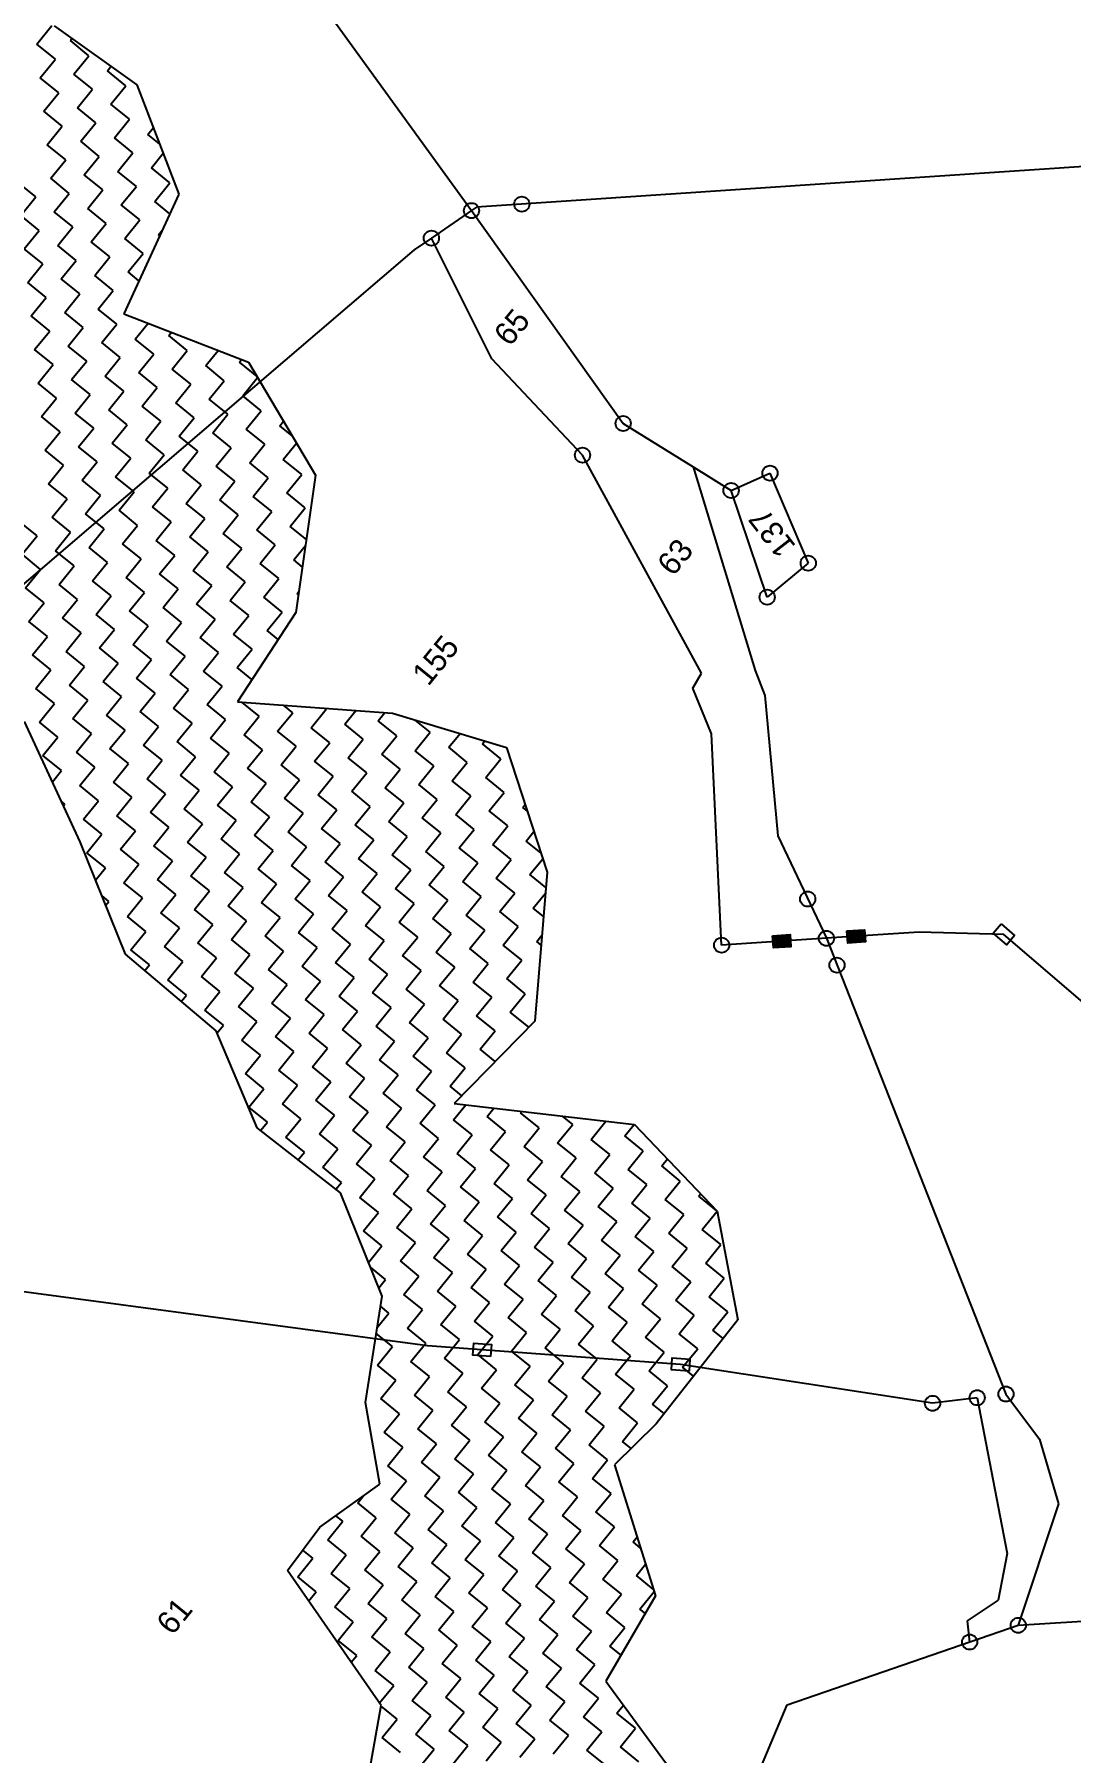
# Model space of a CAD drawing. Header units: metres. Extents: x 303647 to 308666, y 1943822 to 1947889.
# Drawn here: x 306621 to 307030, y 1946376 to 1947053 of the extents above; entities that cross this region are included whole.
import ezdxf

# ---------------------------------------------------------------- set-up
doc = ezdxf.new("R2010")
doc.units = ezdxf.units.M
for name, color, linetype in [('POLY_HATCH', 12, 'Continuous'), ('POLY_PARCEL', 6, 'Continuous'), ('TEXT_PARCEL', 7, 'Continuous')]:
    doc.layers.add(name, color=color, linetype=linetype)
doc.styles.add('TEXT_MAP', font='')
doc.styles.get('TEXT_MAP').set_extended_font_data('Kruti Dev 050')

msp = doc.modelspace()

# ---------------------------------------------------------------- hatches: boundary and pattern name
for points in [[(306919.73, 1946693.66), (306919.42, 1946698.48), (306912.46, 1946698.02), (306912.77, 1946693.21)], [(306949.09, 1946695.56), (306948.78, 1946700.38), (306941.81, 1946699.93), (306942.13, 1946695.11)]]:
    msp.add_hatch(color=256).paths.add_polyline_path(points)

# ---------------------------------------------------------------- linework, layer by layer
for points in [[(307002.64, 1946702.63), (307007.93, 1946698.09), (307004.79, 1946694.42), (306999.49, 1946698.97)], [(306912.46, 1946698.02), (306919.42, 1946698.48), (306919.73, 1946693.66), (306912.77, 1946693.21)], [(306941.81, 1946699.93), (306948.78, 1946700.38), (306949.09, 1946695.56), (306942.13, 1946695.11)], [(306801.22, 1946532.11), (306794.26, 1946532.62), (306794.61, 1946537.44), (306801.57, 1946536.92)], [(306879.52, 1946526.32), (306872.57, 1946526.84), (306872.92, 1946531.65), (306879.88, 1946531.14)]]:
    msp.add_lwpolyline(points, close=True)
for centre in [(306793.74, 1946983.8), (306813.57, 1946986.36), (306777.94, 1946972.97), (306853.55, 1946899.92), (306837.54, 1946887.44), (306911.45, 1946880.34), (306896.11, 1946873.49), (306926.54, 1946844.86), (306910.33, 1946831.43), (306926.33, 1946712.46), (306892.38, 1946694.3), (306933.7, 1946696.98), (306937.86, 1946686.42), (307004.51, 1946517.34), (306975.56, 1946513.7), (306993.16, 1946515.92), (307009.35, 1946426.2), (306990.17, 1946419.61)]:
    msp.add_circle(centre, 2.99)
at = {"layer": 'POLY_HATCH', "linetype": 'Continuous'}
for p, q in [((306622.35, 1947049.43), (306628.27, 1947056.73)), ((306629.65, 1947043.51), (306622.35, 1947049.43)), ((306635.57, 1947050.81), (306636.21, 1947051.6)), ((306642.87, 1947044.88), (306635.57, 1947050.81)), ((306623.72, 1947036.21), (306629.65, 1947043.51)), ((306636.95, 1947037.58), (306642.87, 1947044.88)), ((306631.02, 1947030.29), (306623.72, 1947036.21)), ((306644.24, 1947031.66), (306636.95, 1947037.58)), ((306650.17, 1947038.96), (306651.57, 1947040.68)), ((306657.47, 1947033.03), (306650.17, 1947038.96)), ((306625.1, 1947022.99), (306631.02, 1947030.29)), ((306638.32, 1947024.36), (306644.24, 1947031.66)), ((306651.54, 1947025.73), (306657.47, 1947033.03)), ((306632.39, 1947017.06), (306625.1, 1947022.99)), ((306645.62, 1947018.44), (306638.32, 1947024.36)), ((306658.84, 1947019.81), (306651.54, 1947025.73)), ((306626.47, 1947009.76), (306632.39, 1947017.06)), ((306639.69, 1947011.14), (306645.62, 1947018.44)), ((306652.92, 1947012.51), (306658.84, 1947019.81)), ((306666.14, 1947013.88), (306668.29, 1947016.54)), ((306670.76, 1947010.14), (306666.14, 1947013.88)), ((306633.77, 1947003.84), (306626.47, 1947009.76)), ((306646.99, 1947005.21), (306639.69, 1947011.14)), ((306660.21, 1947006.59), (306652.92, 1947012.51)), ((306627.84, 1946996.54), (306633.77, 1947003.84)), ((306641.07, 1946997.91), (306646.99, 1947005.21)), ((306654.29, 1946999.29), (306660.21, 1947006.59)), ((306667.51, 1947000.66), (306672.19, 1947006.42)), ((306674.81, 1946994.74), (306667.51, 1947000.66)), ((306621.92, 1946989.24), (306614.62, 1946995.17)), ((306635.14, 1946990.62), (306627.84, 1946996.54)), ((306648.36, 1946991.99), (306641.07, 1946997.91)), ((306661.59, 1946993.36), (306654.29, 1946999.29)), ((306668.89, 1946987.44), (306674.81, 1946994.74)), ((306615.99, 1946981.94), (306621.92, 1946989.24)), ((306629.22, 1946983.32), (306635.14, 1946990.62)), ((306642.44, 1946984.69), (306648.36, 1946991.99)), ((306655.66, 1946986.07), (306661.59, 1946993.36)), ((306674.84, 1946982.6), (306668.89, 1946987.44)), ((306623.29, 1946976.02), (306615.99, 1946981.94)), ((306636.52, 1946977.39), (306629.22, 1946983.32)), ((306649.74, 1946978.77), (306642.44, 1946984.69)), ((306662.96, 1946980.14), (306655.66, 1946986.07)), ((306657.04, 1946972.84), (306662.96, 1946980.14)), ((306617.37, 1946968.72), (306623.29, 1946976.02)), ((306630.59, 1946970.1), (306636.52, 1946977.39)), ((306643.81, 1946971.47), (306649.74, 1946978.77)), ((306670.26, 1946974.22), (306671.9, 1946976.24)), ((306670.77, 1946973.8), (306670.26, 1946974.22)), ((306624.67, 1946962.8), (306617.37, 1946968.72)), ((306637.89, 1946964.17), (306630.59, 1946970.1)), ((306651.11, 1946965.54), (306643.81, 1946971.47)), ((306664.33, 1946966.92), (306657.04, 1946972.84)), ((306658.41, 1946959.62), (306664.33, 1946966.92)), ((306618.74, 1946955.5), (306624.67, 1946962.8)), ((306631.96, 1946956.87), (306637.89, 1946964.17)), ((306645.19, 1946958.25), (306651.11, 1946965.54)), ((306662.63, 1946956.19), (306658.41, 1946959.62)), ((306626.04, 1946949.57), (306618.74, 1946955.5)), ((306639.26, 1946950.95), (306631.96, 1946956.87)), ((306652.49, 1946952.32), (306645.19, 1946958.25)), ((306620.11, 1946942.28), (306626.04, 1946949.57)), ((306633.34, 1946943.65), (306639.26, 1946950.95)), ((306646.56, 1946945.02), (306652.49, 1946952.32)), ((306627.41, 1946936.35), (306620.11, 1946942.28)), ((306640.64, 1946937.73), (306633.34, 1946943.65)), ((306653.86, 1946939.1), (306646.56, 1946945.02)), ((306661.16, 1946933.17), (306666.22, 1946939.41)), ((306621.49, 1946929.05), (306627.41, 1946936.35)), ((306634.71, 1946930.43), (306640.64, 1946937.73)), ((306647.93, 1946931.8), (306653.86, 1946939.1)), ((306668.46, 1946927.25), (306661.16, 1946933.17)), ((306674.38, 1946934.55), (306675.43, 1946935.84)), ((306681.68, 1946928.62), (306674.38, 1946934.55)), ((306628.79, 1946923.13), (306621.49, 1946929.05)), ((306642.01, 1946924.5), (306634.71, 1946930.43)), ((306655.23, 1946925.88), (306647.93, 1946931.8)), ((306649.31, 1946918.58), (306655.23, 1946925.88)), ((306662.53, 1946919.95), (306668.46, 1946927.25)), ((306675.75, 1946921.32), (306681.68, 1946928.62)), ((306688.98, 1946922.7), (306693.84, 1946928.69)), ((306622.86, 1946915.83), (306628.79, 1946923.13)), ((306636.08, 1946917.2), (306642.01, 1946924.5)), ((306669.83, 1946914.03), (306662.53, 1946919.95)), ((306683.05, 1946915.4), (306675.75, 1946921.32)), ((306696.27, 1946916.77), (306688.98, 1946922.7)), ((306702.2, 1946924.07), (306703.05, 1946925.12)), ((306709.18, 1946918.4), (306702.2, 1946924.07)), ((306630.16, 1946909.91), (306622.86, 1946915.83)), ((306643.38, 1946911.28), (306636.08, 1946917.2)), ((306656.61, 1946912.65), (306649.31, 1946918.58)), ((306650.68, 1946905.35), (306656.61, 1946912.65)), ((306663.9, 1946906.73), (306669.83, 1946914.03)), ((306677.13, 1946908.1), (306683.05, 1946915.4)), ((306690.35, 1946909.48), (306696.27, 1946916.77)), ((306703.57, 1946910.85), (306709.4, 1946918.03)), ((306624.24, 1946902.61), (306630.16, 1946909.91)), ((306637.46, 1946903.98), (306643.38, 1946911.28)), ((306671.2, 1946900.8), (306663.9, 1946906.73)), ((306684.42, 1946902.18), (306677.13, 1946908.1)), ((306697.65, 1946903.55), (306690.35, 1946909.48)), ((306710.87, 1946904.92), (306703.57, 1946910.85)), ((306631.53, 1946896.68), (306624.24, 1946902.61)), ((306644.76, 1946898.06), (306637.46, 1946903.98)), ((306657.98, 1946899.43), (306650.68, 1946905.35)), ((306652.05, 1946892.13), (306657.98, 1946899.43)), ((306665.28, 1946893.51), (306671.2, 1946900.8)), ((306678.5, 1946894.88), (306684.42, 1946902.18)), ((306691.72, 1946896.25), (306697.65, 1946903.55)), ((306704.95, 1946897.63), (306710.87, 1946904.92)), ((306718.17, 1946899), (306719.63, 1946900.8)), ((306723.04, 1946895.04), (306718.17, 1946899)), ((306625.61, 1946889.38), (306631.53, 1946896.68)), ((306638.83, 1946890.76), (306644.76, 1946898.06)), ((306659.35, 1946886.21), (306652.05, 1946892.13)), ((306672.58, 1946887.58), (306665.28, 1946893.51)), ((306685.8, 1946888.95), (306678.5, 1946894.88)), ((306699.02, 1946890.33), (306691.72, 1946896.25)), ((306712.24, 1946891.7), (306704.95, 1946897.63)), ((306719.54, 1946885.78), (306724.74, 1946892.18)), ((306632.91, 1946883.46), (306625.61, 1946889.38)), ((306646.13, 1946884.83), (306638.83, 1946890.76)), ((306653.43, 1946878.91), (306659.35, 1946886.21)), ((306666.65, 1946880.28), (306672.58, 1946887.58)), ((306679.87, 1946881.66), (306685.8, 1946888.95)), ((306693.1, 1946883.03), (306699.02, 1946890.33)), ((306706.32, 1946884.4), (306712.24, 1946891.7)), ((306726.84, 1946879.85), (306719.54, 1946885.78)), ((306626.98, 1946876.16), (306632.91, 1946883.46)), ((306640.21, 1946877.54), (306646.13, 1946884.83)), ((306660.73, 1946872.98), (306653.43, 1946878.91)), ((306673.95, 1946874.36), (306666.65, 1946880.28)), ((306687.17, 1946875.73), (306679.87, 1946881.66)), ((306700.39, 1946877.11), (306693.1, 1946883.03)), ((306713.62, 1946878.48), (306706.32, 1946884.4)), ((306707.69, 1946871.18), (306713.62, 1946878.48)), ((306720.92, 1946872.55), (306726.84, 1946879.85)), ((306634.28, 1946870.24), (306626.98, 1946876.16)), ((306647.5, 1946871.61), (306640.21, 1946877.54)), ((306641.58, 1946864.31), (306647.5, 1946871.61)), ((306654.8, 1946865.69), (306660.73, 1946872.98)), ((306668.02, 1946867.06), (306673.95, 1946874.36)), ((306681.25, 1946868.43), (306687.17, 1946875.73)), ((306694.47, 1946869.81), (306700.39, 1946877.11)), ((306728.21, 1946866.63), (306720.92, 1946872.55)), ((306628.36, 1946862.94), (306634.28, 1946870.24)), ((306662.1, 1946859.76), (306654.8, 1946865.69)), ((306675.32, 1946861.14), (306668.02, 1946867.06)), ((306688.55, 1946862.51), (306681.25, 1946868.43)), ((306701.77, 1946863.88), (306694.47, 1946869.81)), ((306714.99, 1946865.26), (306707.69, 1946871.18)), ((306709.07, 1946857.96), (306714.99, 1946865.26)), ((306722.29, 1946859.33), (306728.21, 1946866.63)), ((306622.43, 1946855.64), (306615.13, 1946861.57)), ((306635.65, 1946857.01), (306628.36, 1946862.94)), ((306648.88, 1946858.39), (306641.58, 1946864.31)), ((306642.95, 1946851.09), (306648.88, 1946858.39)), ((306656.18, 1946852.46), (306662.1, 1946859.76)), ((306669.4, 1946853.84), (306675.32, 1946861.14)), ((306682.62, 1946855.21), (306688.55, 1946862.51)), ((306695.84, 1946856.58), (306701.77, 1946863.88)), ((306728.62, 1946854.19), (306722.29, 1946859.33)), ((306616.51, 1946848.34), (306622.43, 1946855.64)), ((306629.73, 1946849.72), (306635.65, 1946857.01)), ((306663.47, 1946846.54), (306656.18, 1946852.46)), ((306676.7, 1946847.91), (306669.4, 1946853.84)), ((306689.92, 1946849.29), (306682.62, 1946855.21)), ((306703.14, 1946850.66), (306695.84, 1946856.58)), ((306716.36, 1946852.03), (306709.07, 1946857.96)), ((306710.44, 1946844.73), (306716.36, 1946852.03)), ((306723.66, 1946846.11), (306728.28, 1946851.8)), ((306623.8, 1946842.42), (306616.51, 1946848.34)), ((306637.03, 1946843.79), (306629.73, 1946849.72)), ((306650.25, 1946845.17), (306642.95, 1946851.09)), ((306644.33, 1946837.87), (306650.25, 1946845.17)), ((306657.55, 1946839.24), (306663.47, 1946846.54)), ((306670.77, 1946840.61), (306676.7, 1946847.91)), ((306683.99, 1946841.99), (306689.92, 1946849.29)), ((306697.22, 1946843.36), (306703.14, 1946850.66)), ((306717.74, 1946838.81), (306710.44, 1946844.73)), ((306727.07, 1946843.34), (306723.66, 1946846.11)), ((306617.88, 1946835.12), (306623.8, 1946842.42)), ((306631.1, 1946836.49), (306637.03, 1946843.79)), ((306651.62, 1946831.94), (306644.33, 1946837.87)), ((306664.85, 1946833.32), (306657.55, 1946839.24)), ((306678.07, 1946834.69), (306670.77, 1946840.61)), ((306691.29, 1946836.06), (306683.99, 1946841.99)), ((306704.52, 1946837.44), (306697.22, 1946843.36)), ((306711.81, 1946831.51), (306717.74, 1946838.81)), ((306625.18, 1946829.2), (306617.88, 1946835.12)), ((306638.4, 1946830.57), (306631.1, 1946836.49)), ((306645.7, 1946824.64), (306651.62, 1946831.94)), ((306658.92, 1946826.02), (306664.85, 1946833.32)), ((306672.14, 1946827.39), (306678.07, 1946834.69)), ((306685.37, 1946828.76), (306691.29, 1946836.06)), ((306698.59, 1946830.14), (306704.52, 1946837.44)), ((306719.11, 1946825.59), (306711.81, 1946831.51)), ((306725.04, 1946832.89), (306725.69, 1946833.7)), ((306725.52, 1946832.49), (306725.04, 1946832.89)), ((306619.25, 1946821.9), (306625.18, 1946829.2)), ((306632.48, 1946823.27), (306638.4, 1946830.57)), ((306653, 1946818.72), (306645.7, 1946824.64)), ((306666.22, 1946820.09), (306658.92, 1946826.02)), ((306679.44, 1946821.47), (306672.14, 1946827.39)), ((306692.67, 1946822.84), (306685.37, 1946828.76)), ((306705.89, 1946824.21), (306698.59, 1946830.14)), ((306699.96, 1946816.92), (306705.89, 1946824.21)), ((306713.19, 1946818.29), (306719.11, 1946825.59)), ((306626.55, 1946815.97), (306619.25, 1946821.9)), ((306639.77, 1946817.35), (306632.48, 1946823.27)), ((306633.85, 1946810.05), (306639.77, 1946817.35)), ((306647.07, 1946811.42), (306653, 1946818.72)), ((306660.3, 1946812.79), (306666.22, 1946820.09)), ((306673.52, 1946814.17), (306679.44, 1946821.47)), ((306686.74, 1946815.54), (306692.67, 1946822.84)), ((306717.54, 1946814.76), (306713.19, 1946818.29)), ((306620.63, 1946808.67), (306626.55, 1946815.97)), ((306654.37, 1946805.5), (306647.07, 1946811.42)), ((306667.59, 1946806.87), (306660.3, 1946812.79)), ((306680.82, 1946808.24), (306673.52, 1946814.17)), ((306694.04, 1946809.62), (306686.74, 1946815.54)), ((306707.26, 1946810.99), (306699.96, 1946816.92)), ((306701.34, 1946803.69), (306707.26, 1946810.99)), ((306627.93, 1946802.75), (306620.63, 1946808.67)), ((306641.15, 1946804.12), (306633.85, 1946810.05)), ((306635.22, 1946796.82), (306641.15, 1946804.12)), ((306648.45, 1946798.2), (306654.37, 1946805.5)), ((306661.67, 1946799.57), (306667.59, 1946806.87)), ((306674.89, 1946800.95), (306680.82, 1946808.24)), ((306688.11, 1946802.32), (306694.04, 1946809.62)), ((306622, 1946795.45), (306627.93, 1946802.75)), ((306655.74, 1946792.27), (306648.45, 1946798.2)), ((306668.97, 1946793.65), (306661.67, 1946799.57)), ((306682.19, 1946795.02), (306674.89, 1946800.95)), ((306695.41, 1946796.39), (306688.11, 1946802.32)), ((306707.18, 1946798.95), (306701.34, 1946803.69)), ((306629.3, 1946789.53), (306622, 1946795.45)), ((306642.52, 1946790.9), (306635.22, 1946796.82)), ((306636.6, 1946783.6), (306642.52, 1946790.9)), ((306649.82, 1946784.98), (306655.74, 1946792.27)), ((306663.04, 1946786.35), (306668.97, 1946793.65)), ((306676.27, 1946787.72), (306682.19, 1946795.02)), ((306689.49, 1946789.1), (306695.41, 1946796.39)), ((306623.37, 1946782.23), (306629.3, 1946789.53)), ((306643.9, 1946777.68), (306636.6, 1946783.6)), ((306657.12, 1946779.05), (306649.82, 1946784.98)), ((306670.34, 1946780.42), (306663.04, 1946786.35)), ((306683.56, 1946781.8), (306676.27, 1946787.72)), ((306696.79, 1946783.17), (306689.49, 1946789.1)), ((306710.01, 1946784.55), (306703.14, 1946790.12)), ((306704.08, 1946777.25), (306710.01, 1946784.55)), ((306717.31, 1946778.62), (306723.23, 1946785.92)), ((306723.23, 1946785.92), (306719.55, 1946788.91)), ((306730.53, 1946779.99), (306736.46, 1946787.29)), ((306736.46, 1946787.29), (306735.97, 1946787.69)), ((306743.75, 1946781.37), (306748.15, 1946786.79)), ((306756.98, 1946782.74), (306759.57, 1946785.94)), ((306630.67, 1946776.3), (306623.37, 1946782.23)), ((306637.97, 1946770.38), (306643.9, 1946777.68)), ((306651.19, 1946771.75), (306657.12, 1946779.05)), ((306664.42, 1946773.13), (306670.34, 1946780.42)), ((306677.64, 1946774.5), (306683.56, 1946781.8)), ((306690.86, 1946775.87), (306696.79, 1946783.17)), ((306711.38, 1946771.32), (306704.08, 1946777.25)), ((306724.61, 1946772.7), (306717.31, 1946778.62)), ((306737.83, 1946774.07), (306730.53, 1946779.99)), ((306751.05, 1946775.44), (306743.75, 1946781.37)), ((306764.27, 1946776.82), (306756.98, 1946782.74)), ((306758.35, 1946769.52), (306764.27, 1946776.82)), ((306777.5, 1946778.19), (306771.54, 1946783.02)), ((306771.57, 1946770.89), (306777.5, 1946778.19)), ((306784.8, 1946772.27), (306789.23, 1946777.73)), ((306624.75, 1946769.01), (306630.67, 1946776.3)), ((306645.27, 1946764.45), (306637.97, 1946770.38)), ((306658.49, 1946765.83), (306651.19, 1946771.75)), ((306671.71, 1946767.2), (306664.42, 1946773.13)), ((306684.94, 1946768.58), (306677.64, 1946774.5)), ((306698.16, 1946769.95), (306690.86, 1946775.87)), ((306692.24, 1946762.65), (306698.16, 1946769.95)), ((306705.46, 1946764.02), (306711.38, 1946771.32)), ((306718.68, 1946765.4), (306724.61, 1946772.7)), ((306731.9, 1946766.77), (306737.83, 1946774.07)), ((306745.13, 1946768.14), (306751.05, 1946775.44)), ((306778.87, 1946764.97), (306771.57, 1946770.89)), ((306792.09, 1946766.34), (306784.8, 1946772.27)), ((306798.02, 1946773.64), (306798.97, 1946774.81)), ((306805.32, 1946767.71), (306798.02, 1946773.64)), ((306632.05, 1946763.08), (306624.75, 1946769.01)), ((306639.34, 1946757.16), (306645.27, 1946764.45)), ((306652.57, 1946758.53), (306658.49, 1946765.83)), ((306665.79, 1946759.9), (306671.71, 1946767.2)), ((306679.01, 1946761.28), (306684.94, 1946768.58)), ((306712.76, 1946758.1), (306705.46, 1946764.02)), ((306725.98, 1946759.47), (306718.68, 1946765.4)), ((306739.2, 1946760.85), (306731.9, 1946766.77)), ((306752.43, 1946762.22), (306745.13, 1946768.14)), ((306765.65, 1946763.59), (306758.35, 1946769.52)), ((306759.72, 1946756.3), (306765.65, 1946763.59)), ((306772.95, 1946757.67), (306778.87, 1946764.97)), ((306786.17, 1946759.04), (306792.09, 1946766.34)), ((306799.39, 1946760.42), (306805.32, 1946767.71)), ((306628.46, 1946758.66), (306632.05, 1946763.08)), ((306646.64, 1946751.23), (306639.34, 1946757.16)), ((306659.87, 1946752.61), (306652.57, 1946758.53)), ((306673.09, 1946753.98), (306665.79, 1946759.9)), ((306686.31, 1946755.35), (306679.01, 1946761.28)), ((306699.53, 1946756.73), (306692.24, 1946762.65)), ((306693.61, 1946749.43), (306699.53, 1946756.73)), ((306706.83, 1946750.8), (306712.76, 1946758.1)), ((306720.05, 1946752.17), (306725.98, 1946759.47)), ((306733.28, 1946753.55), (306739.2, 1946760.85)), ((306746.5, 1946754.92), (306752.43, 1946762.22)), ((306780.24, 1946751.74), (306772.95, 1946757.67)), ((306793.47, 1946753.12), (306786.17, 1946759.04)), ((306806.69, 1946754.49), (306799.39, 1946760.42)), ((306633.42, 1946749.86), (306631.98, 1946751.03)), ((306632.85, 1946749.15), (306633.42, 1946749.86)), ((306640.72, 1946743.93), (306646.64, 1946751.23)), ((306653.94, 1946745.31), (306659.87, 1946752.61)), ((306667.16, 1946746.68), (306673.09, 1946753.98)), ((306680.39, 1946748.05), (306686.31, 1946755.35)), ((306714.13, 1946744.88), (306706.83, 1946750.8)), ((306727.35, 1946746.25), (306720.05, 1946752.17)), ((306740.58, 1946747.62), (306733.28, 1946753.55)), ((306753.8, 1946749), (306746.5, 1946754.92)), ((306767.02, 1946750.37), (306759.72, 1946756.3)), ((306761.1, 1946743.07), (306767.02, 1946750.37)), ((306774.32, 1946744.45), (306780.24, 1946751.74)), ((306787.54, 1946745.82), (306793.47, 1946753.12)), ((306800.77, 1946747.19), (306806.69, 1946754.49)), ((306813.99, 1946748.57), (306814.89, 1946749.68)), ((306648.02, 1946738.01), (306640.72, 1946743.93)), ((306661.24, 1946739.38), (306653.94, 1946745.31)), ((306674.46, 1946740.76), (306667.16, 1946746.68)), ((306687.68, 1946742.13), (306680.39, 1946748.05)), ((306700.91, 1946743.5), (306693.61, 1946749.43)), ((306694.98, 1946736.2), (306700.91, 1946743.5)), ((306708.21, 1946737.58), (306714.13, 1946744.88)), ((306721.43, 1946738.95), (306727.35, 1946746.25)), ((306734.65, 1946740.33), (306740.58, 1946747.62)), ((306747.87, 1946741.7), (306753.8, 1946749)), ((306768.39, 1946737.15), (306761.1, 1946743.07)), ((306781.62, 1946738.52), (306774.32, 1946744.45)), ((306794.84, 1946739.89), (306787.54, 1946745.82)), ((306808.06, 1946741.27), (306800.77, 1946747.19)), ((306815.71, 1946747.17), (306813.99, 1946748.57)), ((306642.09, 1946730.71), (306648.02, 1946738.01)), ((306655.31, 1946732.08), (306661.24, 1946739.38)), ((306668.54, 1946733.46), (306674.46, 1946740.76)), ((306681.76, 1946734.83), (306687.68, 1946742.13)), ((306702.28, 1946730.28), (306694.98, 1946736.2)), ((306715.5, 1946731.65), (306708.21, 1946737.58)), ((306728.73, 1946733.03), (306721.43, 1946738.95)), ((306741.95, 1946734.4), (306734.65, 1946740.33)), ((306755.17, 1946735.77), (306747.87, 1946741.7)), ((306762.47, 1946729.85), (306768.39, 1946737.15)), ((306775.69, 1946731.22), (306781.62, 1946738.52)), ((306788.92, 1946732.6), (306794.84, 1946739.89)), ((306802.14, 1946733.97), (306808.06, 1946741.27)), ((306815.36, 1946735.34), (306818.35, 1946739.03)), ((306649.39, 1946724.79), (306642.09, 1946730.71)), ((306662.61, 1946726.16), (306655.31, 1946732.08)), ((306675.83, 1946727.53), (306668.54, 1946733.46)), ((306689.06, 1946728.91), (306681.76, 1946734.83)), ((306696.36, 1946722.98), (306702.28, 1946730.28)), ((306709.58, 1946724.36), (306715.5, 1946731.65)), ((306722.8, 1946725.73), (306728.73, 1946733.03)), ((306736.02, 1946727.1), (306741.95, 1946734.4)), ((306749.25, 1946728.48), (306755.17, 1946735.77)), ((306769.77, 1946723.92), (306762.47, 1946729.85)), ((306782.99, 1946725.3), (306775.69, 1946731.22)), ((306796.21, 1946726.67), (306788.92, 1946732.6)), ((306809.44, 1946728.05), (306802.14, 1946733.97)), ((306821.05, 1946730.73), (306815.36, 1946735.34)), ((306645.47, 1946719.95), (306649.39, 1946724.79)), ((306656.69, 1946718.86), (306662.61, 1946726.16)), ((306669.91, 1946720.23), (306675.83, 1946727.53)), ((306683.13, 1946721.61), (306689.06, 1946728.91)), ((306703.65, 1946717.06), (306696.36, 1946722.98)), ((306716.88, 1946718.43), (306709.58, 1946724.36)), ((306730.1, 1946719.8), (306722.8, 1946725.73)), ((306743.32, 1946721.18), (306736.02, 1946727.1)), ((306756.55, 1946722.55), (306749.25, 1946728.48)), ((306750.62, 1946715.25), (306756.55, 1946722.55)), ((306763.84, 1946716.63), (306769.77, 1946723.92)), ((306777.07, 1946718), (306782.99, 1946725.3)), ((306790.29, 1946719.37), (306796.21, 1946726.67)), ((306803.51, 1946720.75), (306809.44, 1946728.05)), ((306816.74, 1946722.12), (306821.81, 1946728.37)), ((306663.99, 1946712.94), (306656.69, 1946718.86)), ((306677.21, 1946714.31), (306669.91, 1946720.23)), ((306690.43, 1946715.68), (306683.13, 1946721.61)), ((306697.73, 1946709.76), (306703.65, 1946717.06)), ((306710.95, 1946711.13), (306716.88, 1946718.43)), ((306724.18, 1946712.51), (306730.1, 1946719.8)), ((306737.4, 1946713.88), (306743.32, 1946721.18)), ((306771.14, 1946710.7), (306763.84, 1946716.63)), ((306784.36, 1946712.08), (306777.07, 1946718)), ((306797.59, 1946713.45), (306790.29, 1946719.37)), ((306810.81, 1946714.82), (306803.51, 1946720.75)), ((306823.06, 1946716.99), (306816.74, 1946722.12)), ((306650.76, 1946711.56), (306647.93, 1946713.86)), ((306649.5, 1946710), (306650.76, 1946711.56)), ((306658.06, 1946705.64), (306663.99, 1946712.94)), ((306671.28, 1946707.01), (306677.21, 1946714.31)), ((306684.51, 1946708.39), (306690.43, 1946715.68)), ((306705.03, 1946703.83), (306697.73, 1946709.76)), ((306718.25, 1946705.21), (306710.95, 1946711.13)), ((306731.47, 1946706.58), (306724.18, 1946712.51)), ((306744.7, 1946707.95), (306737.4, 1946713.88)), ((306757.92, 1946709.33), (306750.62, 1946715.25)), ((306751.99, 1946702.03), (306757.92, 1946709.33)), ((306765.22, 1946703.4), (306771.14, 1946710.7)), ((306778.44, 1946704.78), (306784.36, 1946712.08)), ((306791.66, 1946706.15), (306797.59, 1946713.45)), ((306804.89, 1946707.52), (306810.81, 1946714.82)), ((306818.11, 1946708.9), (306822.88, 1946714.77)), ((306665.36, 1946699.71), (306658.06, 1946705.64)), ((306678.58, 1946701.09), (306671.28, 1946707.01)), ((306691.8, 1946702.46), (306684.51, 1946708.39)), ((306685.88, 1946695.16), (306691.8, 1946702.46)), ((306699.1, 1946696.54), (306705.03, 1946703.83)), ((306712.33, 1946697.91), (306718.25, 1946705.21)), ((306725.55, 1946699.28), (306731.47, 1946706.58)), ((306738.77, 1946700.66), (306744.7, 1946707.95)), ((306772.52, 1946697.48), (306765.22, 1946703.4)), ((306785.74, 1946698.85), (306778.44, 1946704.78)), ((306798.96, 1946700.23), (306791.66, 1946706.15)), ((306812.18, 1946701.6), (306804.89, 1946707.52)), ((306822.12, 1946705.64), (306818.11, 1946708.9)), ((306659.43, 1946692.42), (306665.36, 1946699.71)), ((306672.66, 1946693.79), (306678.58, 1946701.09)), ((306706.4, 1946690.61), (306699.1, 1946696.54)), ((306719.62, 1946691.98), (306712.33, 1946697.91)), ((306732.85, 1946693.36), (306725.55, 1946699.28)), ((306746.07, 1946694.73), (306738.77, 1946700.66)), ((306759.29, 1946696.11), (306751.99, 1946702.03)), ((306753.37, 1946688.81), (306759.29, 1946696.11)), ((306766.59, 1946690.18), (306772.52, 1946697.48)), ((306779.81, 1946691.55), (306785.74, 1946698.85)), ((306793.04, 1946692.93), (306798.96, 1946700.23)), ((306806.26, 1946694.3), (306812.18, 1946701.6)), ((306819.48, 1946695.67), (306821.5, 1946698.17)), ((306821.18, 1946694.29), (306819.48, 1946695.67)), ((306666.73, 1946686.49), (306659.43, 1946692.42)), ((306679.96, 1946687.86), (306672.66, 1946693.79)), ((306693.18, 1946689.24), (306685.88, 1946695.16)), ((306687.25, 1946681.94), (306693.18, 1946689.24)), ((306700.48, 1946683.31), (306706.4, 1946690.61)), ((306713.7, 1946684.69), (306719.62, 1946691.98)), ((306726.92, 1946686.06), (306732.85, 1946693.36)), ((306740.15, 1946687.43), (306746.07, 1946694.73)), ((306760.67, 1946682.88), (306753.37, 1946688.81)), ((306773.89, 1946684.26), (306766.59, 1946690.18)), ((306787.11, 1946685.63), (306779.81, 1946691.55)), ((306800.33, 1946687), (306793.04, 1946692.93)), ((306813.56, 1946688.38), (306806.26, 1946694.3)), ((306664.96, 1946684.31), (306666.73, 1946686.49)), ((306674.03, 1946680.57), (306679.96, 1946687.86)), ((306694.55, 1946676.02), (306687.25, 1946681.94)), ((306707.77, 1946677.39), (306700.48, 1946683.31)), ((306721, 1946678.76), (306713.7, 1946684.69)), ((306734.22, 1946680.14), (306726.92, 1946686.06)), ((306747.44, 1946681.51), (306740.15, 1946687.43)), ((306754.74, 1946675.58), (306760.67, 1946682.88)), ((306767.96, 1946676.96), (306773.89, 1946684.26)), ((306781.19, 1946678.33), (306787.11, 1946685.63)), ((306794.41, 1946679.71), (306800.33, 1946687)), ((306807.63, 1946681.08), (306813.56, 1946688.38)), ((306681.33, 1946674.64), (306674.03, 1946680.57)), ((306688.63, 1946668.72), (306694.55, 1946676.02)), ((306701.85, 1946670.09), (306707.77, 1946677.39)), ((306715.07, 1946671.46), (306721, 1946678.76)), ((306728.3, 1946672.84), (306734.22, 1946680.14)), ((306741.52, 1946674.21), (306747.44, 1946681.51)), ((306762.04, 1946669.66), (306754.74, 1946675.58)), ((306775.26, 1946671.03), (306767.96, 1946676.96)), ((306788.49, 1946672.41), (306781.19, 1946678.33)), ((306801.71, 1946673.78), (306794.41, 1946679.71)), ((306814.93, 1946675.15), (306807.63, 1946681.08)), ((306809.01, 1946667.86), (306814.93, 1946675.15)), ((306679.34, 1946672.19), (306681.33, 1946674.64)), ((306695.93, 1946662.79), (306688.63, 1946668.72)), ((306709.15, 1946664.17), (306701.85, 1946670.09)), ((306722.37, 1946665.54), (306715.07, 1946671.46)), ((306735.59, 1946666.91), (306728.3, 1946672.84)), ((306748.82, 1946668.29), (306741.52, 1946674.21)), ((306756.12, 1946662.36), (306762.04, 1946669.66)), ((306769.34, 1946663.74), (306775.26, 1946671.03)), ((306782.56, 1946665.11), (306788.49, 1946672.41)), ((306795.78, 1946666.48), (306801.71, 1946673.78)), ((306693.47, 1946659.76), (306695.93, 1946662.79)), ((306703.22, 1946656.87), (306709.15, 1946664.17)), ((306716.45, 1946658.24), (306722.37, 1946665.54)), ((306729.67, 1946659.61), (306735.59, 1946666.91)), ((306742.89, 1946660.99), (306748.82, 1946668.29)), ((306763.41, 1946656.44), (306756.12, 1946662.36)), ((306776.64, 1946657.81), (306769.34, 1946663.74)), ((306789.86, 1946659.18), (306782.56, 1946665.11)), ((306803.08, 1946660.56), (306795.78, 1946666.48)), ((306816.3, 1946661.93), (306809.01, 1946667.86)), ((306815.97, 1946661.52), (306816.3, 1946661.93)), ((306710.52, 1946650.94), (306703.22, 1946656.87)), ((306723.74, 1946652.32), (306716.45, 1946658.24)), ((306736.97, 1946653.69), (306729.67, 1946659.61)), ((306750.19, 1946655.06), (306742.89, 1946660.99)), ((306744.27, 1946647.77), (306750.19, 1946655.06)), ((306757.49, 1946649.14), (306763.41, 1946656.44)), ((306770.71, 1946650.51), (306776.64, 1946657.81)), ((306783.93, 1946651.89), (306789.86, 1946659.18)), ((306797.16, 1946653.26), (306803.08, 1946660.56)), ((306704.6, 1946643.64), (306710.52, 1946650.94)), ((306717.82, 1946645.02), (306723.74, 1946652.32)), ((306731.04, 1946646.39), (306736.97, 1946653.69)), ((306764.79, 1946643.21), (306757.49, 1946649.14)), ((306778.01, 1946644.59), (306770.71, 1946650.51)), ((306791.23, 1946645.96), (306783.93, 1946651.89)), ((306803.12, 1946648.42), (306797.16, 1946653.26)), ((306711.9, 1946637.72), (306704.6, 1946643.64)), ((306725.12, 1946639.09), (306717.82, 1946645.02)), ((306738.34, 1946640.47), (306731.04, 1946646.39)), ((306751.56, 1946641.84), (306744.27, 1946647.77)), ((306745.64, 1946634.54), (306751.56, 1946641.84)), ((306758.86, 1946635.92), (306764.79, 1946643.21)), ((306772.08, 1946637.29), (306778.01, 1946644.59)), ((306785.31, 1946638.66), (306791.23, 1946645.96)), ((306705.97, 1946630.42), (306711.9, 1946637.72)), ((306719.19, 1946631.8), (306725.12, 1946639.09)), ((306732.42, 1946633.17), (306738.34, 1946640.47)), ((306752.94, 1946628.62), (306745.64, 1946634.54)), ((306766.16, 1946629.99), (306758.86, 1946635.92)), ((306779.38, 1946631.36), (306772.08, 1946637.29)), ((306789.89, 1946634.94), (306785.31, 1946638.66)), ((306713.27, 1946624.5), (306705.97, 1946630.42)), ((306726.49, 1946625.87), (306719.19, 1946631.8)), ((306739.71, 1946627.24), (306732.42, 1946633.17)), ((306747.01, 1946621.32), (306752.94, 1946628.62)), ((306760.24, 1946622.69), (306766.16, 1946629.99)), ((306773.46, 1946624.07), (306779.38, 1946631.36)), ((306786.68, 1946625.44), (306791.49, 1946631.36)), ((306799.9, 1946626.81), (306802.54, 1946630.06)), ((306813.13, 1946628.19), (306813.6, 1946628.77)), ((306820.43, 1946622.26), (306813.13, 1946628.19)), ((306710.58, 1946621.19), (306713.27, 1946624.5)), ((306720.57, 1946618.57), (306726.49, 1946625.87)), ((306733.79, 1946619.95), (306739.71, 1946627.24)), ((306754.31, 1946615.39), (306747.01, 1946621.32)), ((306767.53, 1946616.77), (306760.24, 1946622.69)), ((306780.76, 1946618.14), (306773.46, 1946624.07)), ((306793.98, 1946619.52), (306786.68, 1946625.44)), ((306807.2, 1946620.89), (306799.9, 1946626.81)), ((306814.5, 1946614.96), (306820.43, 1946622.26)), ((306827.72, 1946616.34), (306833.65, 1946623.64)), ((306833.65, 1946623.64), (306829.63, 1946626.9)), ((306840.95, 1946617.71), (306846.78, 1946624.89)), ((306854.17, 1946619.08), (306857.83, 1946623.6)), ((306727.87, 1946612.65), (306720.57, 1946618.57)), ((306741.09, 1946614.02), (306733.79, 1946619.95)), ((306748.39, 1946608.1), (306754.31, 1946615.39)), ((306761.61, 1946609.47), (306767.53, 1946616.77)), ((306774.83, 1946610.84), (306780.76, 1946618.14)), ((306788.05, 1946612.22), (306793.98, 1946619.52)), ((306801.28, 1946613.59), (306807.2, 1946620.89)), ((306821.8, 1946609.04), (306814.5, 1946614.96)), ((306835.02, 1946610.41), (306827.72, 1946616.34)), ((306848.24, 1946611.79), (306840.95, 1946617.71)), ((306861.47, 1946613.16), (306854.17, 1946619.08)), ((306725.42, 1946609.63), (306727.87, 1946612.65)), ((306735.16, 1946606.72), (306741.09, 1946614.02)), ((306755.68, 1946602.17), (306748.39, 1946608.1)), ((306768.91, 1946603.55), (306761.61, 1946609.47)), ((306782.13, 1946604.92), (306774.83, 1946610.84)), ((306795.35, 1946606.29), (306788.05, 1946612.22)), ((306808.58, 1946607.67), (306801.28, 1946613.59)), ((306802.65, 1946600.37), (306808.58, 1946607.67)), ((306815.87, 1946601.74), (306821.8, 1946609.04)), ((306829.1, 1946603.11), (306835.02, 1946610.41)), ((306842.32, 1946604.49), (306848.24, 1946611.79)), ((306855.54, 1946605.86), (306861.47, 1946613.16)), ((306868.77, 1946607.24), (306871.01, 1946610)), ((306742.46, 1946600.8), (306735.16, 1946606.72)), ((306740.26, 1946598.08), (306742.46, 1946600.8)), ((306749.76, 1946594.87), (306755.68, 1946602.17)), ((306762.98, 1946596.25), (306768.91, 1946603.55)), ((306776.21, 1946597.62), (306782.13, 1946604.92)), ((306789.43, 1946598.99), (306795.35, 1946606.29)), ((306823.17, 1946595.82), (306815.87, 1946601.74)), ((306836.4, 1946597.19), (306829.1, 1946603.11)), ((306849.62, 1946598.56), (306842.32, 1946604.49)), ((306862.84, 1946599.94), (306855.54, 1946605.86)), ((306876.06, 1946601.31), (306868.77, 1946607.24)), ((306870.14, 1946594.01), (306876.06, 1946601.31)), ((306757.06, 1946588.95), (306749.76, 1946594.87)), ((306770.28, 1946590.32), (306762.98, 1946596.25)), ((306783.5, 1946591.7), (306776.21, 1946597.62)), ((306796.73, 1946593.07), (306789.43, 1946598.99)), ((306809.95, 1946594.44), (306802.65, 1946600.37)), ((306804.02, 1946587.15), (306809.95, 1946594.44)), ((306817.25, 1946588.52), (306823.17, 1946595.82)), ((306830.47, 1946589.89), (306836.4, 1946597.19)), ((306843.69, 1946591.27), (306849.62, 1946598.56)), ((306856.92, 1946592.64), (306862.84, 1946599.94)), ((306877.44, 1946588.09), (306870.14, 1946594.01)), ((306883.36, 1946595.39), (306884.1, 1946596.3)), ((306890.5, 1946589.59), (306883.36, 1946595.39)), ((306751.13, 1946581.65), (306757.06, 1946588.95)), ((306764.36, 1946583.02), (306770.28, 1946590.32)), ((306777.58, 1946584.4), (306783.5, 1946591.7)), ((306790.8, 1946585.77), (306796.73, 1946593.07)), ((306811.32, 1946581.22), (306804.02, 1946587.15)), ((306824.55, 1946582.59), (306817.25, 1946588.52)), ((306837.77, 1946583.97), (306830.47, 1946589.89)), ((306850.99, 1946585.34), (306843.69, 1946591.27)), ((306864.21, 1946586.71), (306856.92, 1946592.64)), ((306871.51, 1946580.79), (306877.44, 1946588.09)), ((306884.74, 1946582.16), (306890.64, 1946589.44)), ((306758.43, 1946575.73), (306751.13, 1946581.65)), ((306771.65, 1946577.1), (306764.36, 1946583.02)), ((306784.88, 1946578.47), (306777.58, 1946584.4)), ((306798.1, 1946579.85), (306790.8, 1946585.77)), ((306805.4, 1946573.92), (306811.32, 1946581.22)), ((306818.62, 1946575.3), (306824.55, 1946582.59)), ((306831.84, 1946576.67), (306837.77, 1946583.97)), ((306845.07, 1946578.04), (306850.99, 1946585.34)), ((306858.29, 1946579.42), (306864.21, 1946586.71)), ((306878.81, 1946574.87), (306871.51, 1946580.79)), ((306892.03, 1946576.24), (306884.74, 1946582.16)), ((306753.14, 1946569.2), (306758.43, 1946575.73)), ((306765.73, 1946569.8), (306771.65, 1946577.1)), ((306778.95, 1946571.18), (306784.88, 1946578.47)), ((306792.18, 1946572.55), (306798.1, 1946579.85)), ((306812.7, 1946568), (306805.4, 1946573.92)), ((306825.92, 1946569.37), (306818.62, 1946575.3)), ((306839.14, 1946570.74), (306831.84, 1946576.67)), ((306852.36, 1946572.12), (306845.07, 1946578.04)), ((306865.59, 1946573.49), (306858.29, 1946579.42)), ((306872.89, 1946567.57), (306878.81, 1946574.87)), ((306886.11, 1946568.94), (306892.03, 1946576.24)), ((306759.8, 1946562.5), (306753.9, 1946567.3)), ((306773.03, 1946563.88), (306765.73, 1946569.8)), ((306786.25, 1946565.25), (306778.95, 1946571.18)), ((306799.47, 1946566.62), (306792.18, 1946572.55)), ((306806.77, 1946560.7), (306812.7, 1946568)), ((306819.99, 1946562.07), (306825.92, 1946569.37)), ((306833.22, 1946563.45), (306839.14, 1946570.74)), ((306846.44, 1946564.82), (306852.36, 1946572.12)), ((306859.66, 1946566.19), (306865.59, 1946573.49)), ((306880.18, 1946561.64), (306872.89, 1946567.57)), ((306893.41, 1946563.02), (306886.11, 1946568.94)), ((306757.14, 1946559.22), (306759.8, 1946562.5)), ((306767.1, 1946556.58), (306773.03, 1946563.88)), ((306780.33, 1946557.95), (306786.25, 1946565.25)), ((306793.55, 1946559.33), (306799.47, 1946566.62)), ((306814.07, 1946554.77), (306806.77, 1946560.7)), ((306827.29, 1946556.15), (306819.99, 1946562.07)), ((306840.52, 1946557.52), (306833.22, 1946563.45)), ((306853.74, 1946558.9), (306846.44, 1946564.82)), ((306866.96, 1946560.27), (306859.66, 1946566.19)), ((306861.04, 1946552.97), (306866.96, 1946560.27)), ((306874.26, 1946554.34), (306880.18, 1946561.64)), ((306887.48, 1946555.72), (306893.41, 1946563.02)), ((306774.4, 1946550.65), (306767.1, 1946556.58)), ((306787.62, 1946552.03), (306780.33, 1946557.95)), ((306800.85, 1946553.4), (306793.55, 1946559.33)), ((306794.92, 1946546.1), (306800.85, 1946553.4)), ((306808.15, 1946547.48), (306814.07, 1946554.77)), ((306821.37, 1946548.85), (306827.29, 1946556.15)), ((306834.59, 1946550.22), (306840.52, 1946557.52)), ((306847.81, 1946551.6), (306853.74, 1946558.9)), ((306881.56, 1946548.42), (306874.26, 1946554.34)), ((306894.78, 1946549.79), (306887.48, 1946555.72)), ((306756.54, 1946543.57), (306761.18, 1946549.28)), ((306761.18, 1946549.28), (306757.86, 1946551.97)), ((306768.48, 1946543.36), (306774.4, 1946550.65)), ((306781.7, 1946544.73), (306787.62, 1946552.03)), ((306815.44, 1946541.55), (306808.15, 1946547.48)), ((306828.67, 1946542.93), (306821.37, 1946548.85)), ((306841.89, 1946544.3), (306834.59, 1946550.22)), ((306855.11, 1946545.67), (306847.81, 1946551.6)), ((306868.33, 1946547.05), (306861.04, 1946552.97)), ((306862.41, 1946539.75), (306868.33, 1946547.05)), ((306875.63, 1946541.12), (306881.56, 1946548.42)), ((306888.86, 1946542.49), (306894.78, 1946549.79)), ((306762.55, 1946536.06), (306756.17, 1946541.24)), ((306775.77, 1946537.43), (306768.48, 1946543.36)), ((306789, 1946538.8), (306781.7, 1946544.73)), ((306802.22, 1946540.18), (306794.92, 1946546.1)), ((306796.3, 1946532.88), (306802.22, 1946540.18)), ((306809.52, 1946534.25), (306815.44, 1946541.55)), ((306822.74, 1946535.63), (306828.67, 1946542.93)), ((306835.96, 1946537), (306841.89, 1946544.3)), ((306849.19, 1946538.37), (306855.11, 1946545.67)), ((306869.71, 1946533.82), (306862.41, 1946539.75)), ((306882.93, 1946535.2), (306875.63, 1946541.12)), ((306892.92, 1946539.2), (306888.86, 1946542.49)), ((306756.63, 1946528.76), (306762.55, 1946536.06)), ((306769.85, 1946530.13), (306775.77, 1946537.43)), ((306783.07, 1946531.51), (306789, 1946538.8)), ((306803.59, 1946526.96), (306796.3, 1946532.88)), ((306816.82, 1946528.33), (306809.52, 1946534.25)), ((306830.04, 1946529.7), (306822.74, 1946535.63)), ((306843.26, 1946531.08), (306835.96, 1946537)), ((306856.49, 1946532.45), (306849.19, 1946538.37)), ((306863.78, 1946526.52), (306869.71, 1946533.82)), ((306877.01, 1946527.9), (306882.93, 1946535.2)), ((306763.93, 1946522.83), (306756.63, 1946528.76)), ((306777.15, 1946524.21), (306769.85, 1946530.13)), ((306790.37, 1946525.58), (306783.07, 1946531.51)), ((306797.67, 1946519.66), (306803.59, 1946526.96)), ((306810.89, 1946521.03), (306816.82, 1946528.33)), ((306824.12, 1946522.4), (306830.04, 1946529.7)), ((306837.34, 1946523.78), (306843.26, 1946531.08)), ((306850.56, 1946525.15), (306856.49, 1946532.45)), ((306871.08, 1946520.6), (306863.78, 1946526.52)), ((306881.31, 1946524.41), (306877.01, 1946527.9)), ((306758, 1946515.54), (306763.93, 1946522.83)), ((306771.22, 1946516.91), (306777.15, 1946524.21)), ((306784.45, 1946518.28), (306790.37, 1946525.58)), ((306804.97, 1946513.73), (306797.67, 1946519.66)), ((306818.19, 1946515.11), (306810.89, 1946521.03)), ((306831.41, 1946516.48), (306824.12, 1946522.4)), ((306844.64, 1946517.85), (306837.34, 1946523.78)), ((306857.86, 1946519.23), (306850.56, 1946525.15)), ((306865.16, 1946513.3), (306871.08, 1946520.6)), ((306765.3, 1946509.61), (306758, 1946515.54)), ((306778.52, 1946510.99), (306771.22, 1946516.91)), ((306791.74, 1946512.36), (306784.45, 1946518.28)), ((306799.04, 1946506.43), (306804.97, 1946513.73)), ((306812.27, 1946507.81), (306818.19, 1946515.11)), ((306825.49, 1946509.18), (306831.41, 1946516.48)), ((306838.71, 1946510.55), (306844.64, 1946517.85)), ((306851.93, 1946511.93), (306857.86, 1946519.23)), ((306869.7, 1946509.62), (306865.16, 1946513.3)), ((306759.37, 1946502.31), (306765.3, 1946509.61)), ((306772.6, 1946503.69), (306778.52, 1946510.99)), ((306785.82, 1946505.06), (306791.74, 1946512.36)), ((306806.34, 1946500.51), (306799.04, 1946506.43)), ((306819.56, 1946501.88), (306812.27, 1946507.81)), ((306832.79, 1946503.26), (306825.49, 1946509.18)), ((306846.01, 1946504.63), (306838.71, 1946510.55)), ((306859.23, 1946506), (306851.93, 1946511.93)), ((306853.31, 1946498.71), (306859.23, 1946506)), ((306766.67, 1946496.39), (306759.37, 1946502.31)), ((306779.9, 1946497.76), (306772.6, 1946503.69)), ((306793.12, 1946499.14), (306785.82, 1946505.06)), ((306787.19, 1946491.84), (306793.12, 1946499.14)), ((306800.42, 1946493.21), (306806.34, 1946500.51)), ((306813.64, 1946494.59), (306819.56, 1946501.88)), ((306826.86, 1946495.96), (306832.79, 1946503.26)), ((306840.09, 1946497.33), (306846.01, 1946504.63)), ((306760.75, 1946489.09), (306766.67, 1946496.39)), ((306773.97, 1946490.46), (306779.9, 1946497.76)), ((306807.71, 1946487.29), (306800.42, 1946493.21)), ((306820.94, 1946488.66), (306813.64, 1946494.59)), ((306834.16, 1946490.03), (306826.86, 1946495.96)), ((306847.38, 1946491.41), (306840.09, 1946497.33)), ((306856.73, 1946495.93), (306853.31, 1946498.71)), ((306768.05, 1946483.17), (306760.75, 1946489.09)), ((306781.27, 1946484.54), (306773.97, 1946490.46)), ((306794.49, 1946485.91), (306787.19, 1946491.84)), ((306788.57, 1946478.62), (306794.49, 1946485.91)), ((306801.79, 1946479.99), (306807.71, 1946487.29)), ((306815.01, 1946481.36), (306820.94, 1946488.66)), ((306828.24, 1946482.74), (306834.16, 1946490.03)), ((306841.46, 1946484.11), (306847.38, 1946491.41)), ((306762.12, 1946475.87), (306768.05, 1946483.17)), ((306775.34, 1946477.24), (306781.27, 1946484.54)), ((306809.09, 1946474.06), (306801.79, 1946479.99)), ((306822.31, 1946475.44), (306815.01, 1946481.36)), ((306835.53, 1946476.81), (306828.24, 1946482.74)), ((306848.76, 1946478.18), (306841.46, 1946484.11)), ((306748.9, 1946474.49), (306751.02, 1946477.1)), ((306756.2, 1946468.57), (306748.9, 1946474.49)), ((306769.42, 1946469.94), (306762.12, 1946475.87)), ((306782.64, 1946471.32), (306775.34, 1946477.24)), ((306795.87, 1946472.69), (306788.57, 1946478.62)), ((306789.94, 1946465.39), (306795.87, 1946472.69)), ((306803.16, 1946466.77), (306809.09, 1946474.06)), ((306816.39, 1946468.14), (306822.31, 1946475.44)), ((306829.61, 1946469.51), (306835.53, 1946476.81)), ((306842.83, 1946470.89), (306848.76, 1946478.18)), ((306737.05, 1946459.9), (306742.97, 1946467.2)), ((306742.97, 1946467.2), (306740.28, 1946469.39)), ((306750.27, 1946461.27), (306756.2, 1946468.57)), ((306763.49, 1946462.65), (306769.42, 1946469.94)), ((306776.72, 1946464.02), (306782.64, 1946471.32)), ((306797.24, 1946459.47), (306789.94, 1946465.39)), ((306810.46, 1946460.84), (306803.16, 1946466.77)), ((306823.68, 1946462.21), (306816.39, 1946468.14)), ((306836.91, 1946463.59), (306829.61, 1946469.51)), ((306850.13, 1946464.96), (306842.83, 1946470.89)), ((306744.35, 1946453.97), (306737.05, 1946459.9)), ((306757.57, 1946455.35), (306750.27, 1946461.27)), ((306770.79, 1946456.72), (306763.49, 1946462.65)), ((306784.02, 1946458.09), (306776.72, 1946464.02)), ((306791.31, 1946452.17), (306797.24, 1946459.47)), ((306804.54, 1946453.54), (306810.46, 1946460.84)), ((306817.76, 1946454.92), (306823.68, 1946462.21)), ((306830.98, 1946456.29), (306836.91, 1946463.59)), ((306844.21, 1946457.66), (306850.13, 1946464.96)), ((306857.43, 1946459.04), (306859.03, 1946461.01)), ((306860.41, 1946456.62), (306857.43, 1946459.04)), ((306725.2, 1946445.3), (306731.12, 1946452.6)), ((306731.12, 1946452.6), (306727.18, 1946455.8)), ((306738.42, 1946446.68), (306744.35, 1946453.97)), ((306751.65, 1946448.05), (306757.57, 1946455.35)), ((306764.87, 1946449.42), (306770.79, 1946456.72)), ((306778.09, 1946450.8), (306784.02, 1946458.09)), ((306798.61, 1946446.24), (306791.31, 1946452.17)), ((306811.84, 1946447.62), (306804.54, 1946453.54)), ((306825.06, 1946448.99), (306817.76, 1946454.92)), ((306838.28, 1946450.37), (306830.98, 1946456.29)), ((306851.5, 1946451.74), (306844.21, 1946457.66)), ((306845.58, 1946444.44), (306851.5, 1946451.74)), ((306732.5, 1946439.38), (306725.2, 1946445.3)), ((306745.72, 1946440.75), (306738.42, 1946446.68)), ((306758.94, 1946442.12), (306751.65, 1946448.05)), ((306772.17, 1946443.5), (306764.87, 1946449.42)), ((306785.39, 1946444.87), (306778.09, 1946450.8)), ((306779.46, 1946437.57), (306785.39, 1946444.87)), ((306792.69, 1946438.95), (306798.61, 1946446.24)), ((306805.91, 1946440.32), (306811.84, 1946447.62)), ((306819.13, 1946441.69), (306825.06, 1946448.99)), ((306832.36, 1946443.07), (306838.28, 1946450.37)), ((306858.8, 1946445.81), (306862.41, 1946450.26)), ((306865.52, 1946440.36), (306858.8, 1946445.81)), ((306729.53, 1946435.72), (306732.5, 1946439.38)), ((306739.8, 1946433.45), (306745.72, 1946440.75)), ((306753.02, 1946434.83), (306758.94, 1946442.12)), ((306766.24, 1946436.2), (306772.17, 1946443.5)), ((306799.99, 1946433.02), (306792.69, 1946438.95)), ((306813.21, 1946434.4), (306805.91, 1946440.32)), ((306826.43, 1946435.77), (306819.13, 1946441.69)), ((306839.65, 1946437.14), (306832.36, 1946443.07)), ((306852.88, 1946438.52), (306845.58, 1946444.44)), ((306846.95, 1946431.22), (306852.88, 1946438.52)), ((306860.18, 1946432.59), (306865.79, 1946439.51)), ((306747.09, 1946427.53), (306739.8, 1946433.45)), ((306760.32, 1946428.9), (306753.02, 1946434.83)), ((306773.54, 1946430.27), (306766.24, 1946436.2)), ((306786.76, 1946431.65), (306779.46, 1946437.57)), ((306780.84, 1946424.35), (306786.76, 1946431.65)), ((306794.06, 1946425.72), (306799.99, 1946433.02)), ((306807.28, 1946427.1), (306813.21, 1946434.4)), ((306820.51, 1946428.47), (306826.43, 1946435.77)), ((306833.73, 1946429.84), (306839.65, 1946437.14)), ((306862.32, 1946430.85), (306860.18, 1946432.59)), ((306741.17, 1946420.23), (306747.09, 1946427.53)), ((306754.39, 1946421.6), (306760.32, 1946428.9)), ((306767.62, 1946422.98), (306773.54, 1946430.27)), ((306801.36, 1946419.8), (306794.06, 1946425.72)), ((306814.58, 1946421.17), (306807.28, 1946427.1)), ((306827.81, 1946422.55), (306820.51, 1946428.47)), ((306841.03, 1946423.92), (306833.73, 1946429.84)), ((306854.25, 1946425.29), (306846.95, 1946431.22)), ((306848.33, 1946417.99), (306854.25, 1946425.29)), ((306748.47, 1946414.3), (306741.17, 1946420.23)), ((306761.69, 1946415.68), (306754.39, 1946421.6)), ((306774.91, 1946417.05), (306767.62, 1946422.98)), ((306788.14, 1946418.43), (306780.84, 1946424.35)), ((306782.21, 1946411.13), (306788.14, 1946418.43)), ((306795.43, 1946412.5), (306801.36, 1946419.8)), ((306808.66, 1946413.87), (306814.58, 1946421.17)), ((306821.88, 1946415.25), (306827.81, 1946422.55)), ((306835.1, 1946416.62), (306841.03, 1946423.92)), ((306852.73, 1946414.42), (306848.33, 1946417.99)), ((306746.31, 1946411.64), (306748.47, 1946414.3)), ((306755.77, 1946408.38), (306761.69, 1946415.68)), ((306768.99, 1946409.75), (306774.91, 1946417.05)), ((306789.51, 1946405.2), (306782.21, 1946411.13)), ((306802.73, 1946406.58), (306795.43, 1946412.5)), ((306815.96, 1946407.95), (306808.66, 1946413.87)), ((306829.18, 1946409.32), (306821.88, 1946415.25)), ((306842.4, 1946410.7), (306835.1, 1946416.62)), ((306763.06, 1946402.46), (306755.77, 1946408.38)), ((306776.29, 1946403.83), (306768.99, 1946409.75)), ((306783.59, 1946397.9), (306789.51, 1946405.2)), ((306796.81, 1946399.28), (306802.73, 1946406.58)), ((306810.03, 1946400.65), (306815.96, 1946407.95)), ((306823.25, 1946402.02), (306829.18, 1946409.32)), ((306836.48, 1946403.4), (306842.4, 1946410.7)), ((306757.49, 1946395.59), (306763.06, 1946402.46)), ((306770.36, 1946396.53), (306776.29, 1946403.83)), ((306790.88, 1946391.98), (306783.59, 1946397.9)), ((306804.11, 1946393.35), (306796.81, 1946399.28)), ((306817.33, 1946394.73), (306810.03, 1946400.65)), ((306830.55, 1946396.1), (306823.25, 1946402.02)), ((306843.78, 1946397.47), (306836.48, 1946403.4)), ((306837.85, 1946390.18), (306843.78, 1946397.47)), ((306764.44, 1946389.23), (306758.11, 1946394.37)), ((306777.66, 1946390.61), (306770.36, 1946396.53)), ((306784.96, 1946384.68), (306790.88, 1946391.98)), ((306798.18, 1946386.06), (306804.11, 1946393.35)), ((306811.4, 1946387.43), (306817.33, 1946394.73)), ((306824.63, 1946388.8), (306830.55, 1946396.1)), ((306851.07, 1946391.55), (306853.68, 1946394.76)), ((306858.37, 1946385.62), (306851.07, 1946391.55)), ((306758.51, 1946381.93), (306764.44, 1946389.23)), ((306771.74, 1946383.31), (306777.66, 1946390.61)), ((306792.26, 1946378.76), (306784.96, 1946384.68)), ((306805.48, 1946380.13), (306798.18, 1946386.06)), ((306818.7, 1946381.5), (306811.4, 1946387.43)), ((306831.93, 1946382.88), (306824.63, 1946388.8)), ((306845.15, 1946384.25), (306837.85, 1946390.18)), ((306839.22, 1946376.95), (306845.15, 1946384.25)), ((306852.45, 1946378.33), (306858.37, 1946385.62)), ((306765.81, 1946376.01), (306758.51, 1946381.93)), ((306779.03, 1946377.38), (306771.74, 1946383.31)), ((306773.11, 1946370.09), (306779.03, 1946377.38)), ((306786.33, 1946371.46), (306792.26, 1946378.76)), ((306799.56, 1946372.83), (306805.48, 1946380.13)), ((306812.78, 1946374.21), (306818.7, 1946381.5)), ((306826, 1946375.58), (306831.93, 1946382.88)), ((306859.74, 1946372.4), (306852.45, 1946378.33)), ((306846.52, 1946371.03), (306839.22, 1946376.95))]:
    msp.add_line(p, q, dxfattribs=at)
at = {"layer": 'POLY_HATCH'}
for p, q in [((306629.12, 1947056.64), (306661.82, 1947033.39)), ((306661.82, 1947033.39), (306678.39, 1946990.27)), ((306678.39, 1946990.27), (306656.59, 1946943.14)), ((306656.59, 1946943.14), (306705.83, 1946924.04)), ((306705.83, 1946924.04), (306732.25, 1946879.53)), ((306732.25, 1946879.53), (306724.51, 1946825.38)), ((306724.51, 1946825.38), (306701.47, 1946790.25)), ((306701.47, 1946790.25), (306762.54, 1946785.72)), ((306762.54, 1946785.72), (306807.56, 1946772.24)), ((306639.39, 1946734.97), (306617.52, 1946782.38)), ((306807.56, 1946772.24), (306823.56, 1946723)), ((306657.28, 1946690.78), (306639.39, 1946734.97)), ((306823.56, 1946723), (306818.71, 1946664.31)), ((306693.12, 1946660.58), (306657.28, 1946690.78)), ((306818.71, 1946664.31), (306786.91, 1946631.89)), ((306709.2, 1946622.26), (306693.12, 1946660.58)), ((306786.91, 1946631.89), (306858.06, 1946623.57)), ((306742.15, 1946596.61), (306709.2, 1946622.26)), ((306858.06, 1946623.57), (306890.68, 1946589.4)), ((306758.48, 1946555.89), (306742.15, 1946596.61)), ((306890.68, 1946589.4), (306898.74, 1946546.6)), ((306751.89, 1946513.99), (306758.48, 1946555.89)), ((306898.74, 1946546.6), (306866.6, 1946505.67)), ((306757.64, 1946481.86), (306751.89, 1946513.99)), ((306866.6, 1946505.67), (306850.1, 1946489.4)), ((306850.1, 1946489.4), (306866.34, 1946437.76)), ((306733.94, 1946464.84), (306757.64, 1946481.86)), ((306721.16, 1946447.74), (306733.94, 1946464.84)), ((306758.16, 1946394.64), (306721.16, 1946447.74)), ((306866.34, 1946437.76), (306846.78, 1946404.2)), ((306846.78, 1946404.2), (306876.42, 1946363.66)), ((306753.56, 1946368.7), (306758.16, 1946394.64))]:
    msp.add_line(p, q, dxfattribs=at)
at = {"layer": 'POLY_PARCEL'}
for p, q in [((306717.57, 1947088.97), (306793.74, 1946983.8)), ((307213.58, 1947013.21), (306795.74, 1946985.16)), ((306793.74, 1946983.8), (306777.94, 1946972.97)), ((306795.74, 1946985.16), (306793.74, 1946983.8)), ((306793.74, 1946983.8), (306853.55, 1946899.92)), ((306771.15, 1946968.31), (306595.15, 1946817.86)), ((306777.94, 1946972.97), (306771.15, 1946968.31)), ((306801.82, 1946925.4), (306777.94, 1946972.97)), ((306837.54, 1946887.44), (306801.82, 1946925.4)), ((306853.55, 1946899.92), (306881.15, 1946882.78)), ((306884.39, 1946801.55), (306837.54, 1946887.44)), ((306881.15, 1946882.78), (306905.59, 1946802.53)), ((306881.15, 1946882.78), (306896.11, 1946873.49)), ((306896.11, 1946873.49), (306911.45, 1946880.34)), ((306911.45, 1946880.34), (306926.54, 1946844.86)), ((306910.33, 1946831.43), (306896.11, 1946873.49)), ((306926.54, 1946844.86), (306910.33, 1946831.43)), ((306880.99, 1946795.63), (306884.39, 1946801.55)), ((306905.59, 1946802.53), (306909.38, 1946792.73)), ((306888.41, 1946777.57), (306880.99, 1946795.63)), ((306909.38, 1946792.73), (306914.48, 1946737.38)), ((306892.38, 1946694.3), (306888.41, 1946777.57)), ((306914.48, 1946737.38), (306933.7, 1946696.98)), ((306933.7, 1946696.98), (306892.38, 1946694.3)), ((306970.28, 1946699.36), (306933.7, 1946696.98)), ((306933.7, 1946696.98), (307004.51, 1946517.34)), ((307003.71, 1946698.53), (306970.28, 1946699.36)), ((307040.3, 1946667.15), (307003.71, 1946698.53)), ((306776.35, 1946536.37), (306577.01, 1946563.04)), ((306876.22, 1946528.99), (306776.35, 1946536.37)), ((306975.56, 1946513.7), (306876.22, 1946528.99)), ((306993.16, 1946515.92), (306975.56, 1946513.7)), ((306993.16, 1946515.92), (307004.92, 1946454.45)), ((307004.51, 1946517.34), (307004.51, 1946517.34)), ((307004.51, 1946517.34), (307017.77, 1946499.55)), ((307017.77, 1946499.55), (307025.26, 1946474.08)), ((307025.26, 1946474.08), (307009.35, 1946426.2)), ((307004.92, 1946454.45), (307001.47, 1946436.09)), ((307001.47, 1946436.09), (306989.18, 1946428)), ((307009.35, 1946426.2), (307114.35, 1946432.86)), ((306918.16, 1946394.86), (307009.35, 1946426.2)), ((306989.18, 1946428), (306990.17, 1946419.61)), ((306872.57, 1946286.31), (306918.16, 1946394.86))]:
    msp.add_line(p, q, dxfattribs=at)

# ---------------------------------------------------------------- texts
at = {"layer": 'TEXT_PARCEL', "style": 'TEXT_MAP'}
for s, rotation, p in [('65', 50.9303, (306808.88, 1946929.86)), ('137', 127.76603, (306921.95, 1946851.59)), ('63', 50.9303, (306873.29, 1946839.29)), ('155', 50.9303, (306776.69, 1946796)), ('61', 50.9303, (306675.81, 1946421.87))]:
    msp.add_text(s, height=9.024, rotation=rotation, dxfattribs=at).set_placement(p)

doc.saveas('drawing.dxf')
